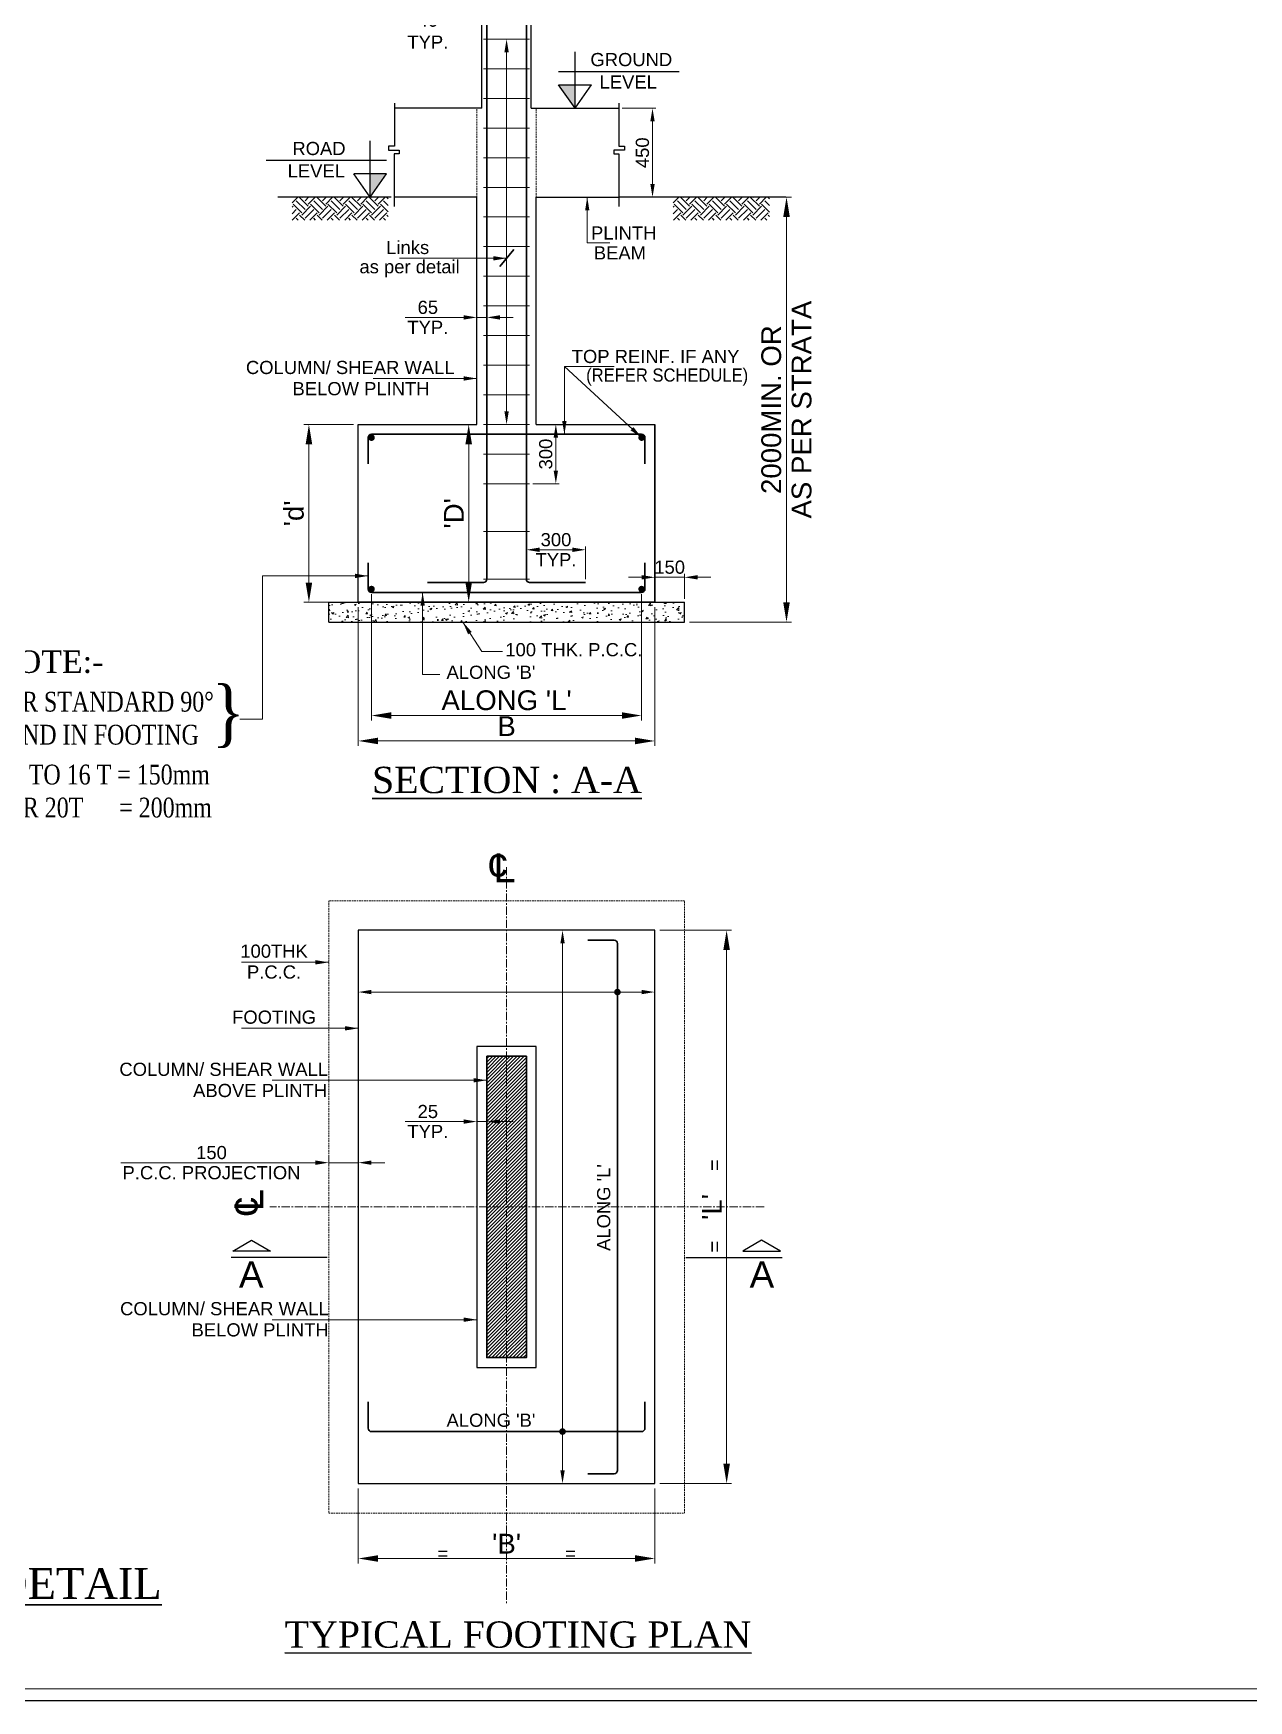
# Model space of a CAD drawing. Header units: millimetres. Extents: x 99112 to 332273, y 431815 to 552227.
# Drawn here: x 173091 to 200757, y 433846 to 471820 of the extents above; entities that cross this region are included whole.
import ezdxf
from ezdxf.enums import TextEntityAlignment as Align

# ---------------------------------------------------------------- set-up
doc = ezdxf.new("R2010")
doc.units = ezdxf.units.MM
doc.header["$LTSCALE"] = 100
doc.header["$MEASUREMENT"] = 0
doc.linetypes.add('CENTER', pattern=[2, 1.25, -0.25, 0.25, -0.25])
doc.linetypes.add('HIDDEN', pattern=[0.375, 0.25, -0.125])
for name, color, linetype in [('AHC-ELE-2', 1, 'Continuous'), ('AHC-HATCH', 251, 'Continuous'), ('SBC-TREINF TXT', 7, 'Continuous'), ('sec', 2, 'Continuous'), ('SHEET', 7, 'Continuous'), ('TXT', 4, 'Continuous')]:
    doc.layers.add(name, color=color, linetype=linetype)
for name, color, linetype, lineweight in [('DIM', 8, 'Continuous', 13), ('DONUT', 2, 'Continuous', 20), ('LINKS', 3, 'Continuous', 18), ('MAIN TEXT', 6, 'Continuous', 30), ('P.C.C HATCH', 8, 'Continuous', 20), ('REINF', 4, 'Continuous', 30), ('S- LEVEL', 1, 'Continuous', 25), ('SUNK', 251, 'Continuous', 9), ('TEXT', 255, 'Continuous', 25)]:
    doc.layers.add(name, color=color, linetype=linetype, lineweight=lineweight)
doc.styles.add('ARIAL', font='arial.ttf')
doc.styles.add('STYLE3', font='times.ttf', dxfattribs={"width": 0.8, "height": 12})
doc.styles.add('TIMES NEW ROMAN', font='times.ttf', dxfattribs={"width": 0.8, "height": 12})
doc.dimstyles.new('100', dxfattribs={"dimscale": 100, "dimtxt": 2, "dimasz": 2, "dimexe": 0.5, "dimexo": 0.5, "dimgap": 0.5, "dimtad": 1, "dimdec": 0, "dimzin": 3, "dimdsep": 46, "dimtxsty": 'ARIAL', "dimcen": 0, "dimdle": 1, "dimclrd": 256, "dimclre": 256, "dimclrt": 4, "dimadec": 0, "dimazin": 0, "dimtfac": 1, "dimtdec": 0, "dimtmove": 0, "dimatfit": 3, "dimfxl": 0, "dimtolj": 1, "dimtzin": 0, "dimlwd": -1, "dimlwe": -1, "dimarcsym": 0})

# ---------------------------------------------------------------- blocks, each defined once
blk = doc.blocks.new('Z$W@#207E342A')
at = {"layer": 'S- LEVEL'}
for p, q in [((0, 0), (0, 857)), ((-250, 557), (1578, 557)), ((0, 0), (-250, 357)), ((-250, 357), (250, 357)), ((0, 0), (250, 357))]:
    blk.add_line(p, q, dxfattribs=at)
blk.add_solid([(-250, 357), (0, 357), (0, 0)], dxfattribs=at)
blk = doc.blocks.new('Z$W@#02D24EF1')
at = {"layer": 'AHC-HATCH', "ltscale": 0.2}
h = blk.add_hatch(dxfattribs=at)
h.set_pattern_fill('EARTH', color=256, scale=750, angle=45, style=0)
h.set_pattern_definition([(45, (88277.3, 14703.92), (0, 265.16504), [187.5, -187.5]), (45, (88227.59, 14753.64), (0, 265.16504), [187.5, -187.5]), (45, (88177.87, 14803.36), (0, 265.16504), [187.5, -187.5]), (135, (88177.87, 14836.5), (-265.16504, 0), [187.5, -187.5]), (135, (88227.59, 14886.23), (-265.16504, 0), [187.5, -187.5]), (135, (88277.3, 14935.94), (-265.16504, 0), [187.5, -187.5])])
h.paths.add_polyline_path([(-3255.7, 19597.2), (-1795.4, 19597.2), (-1795.4, 19249.3), (-3255.7, 19249.3)])
h = blk.add_hatch(dxfattribs=at)
h.set_pattern_fill('EARTH', color=256, scale=750, angle=45, style=0)
h.set_pattern_definition([(45, (94062.94, 14703.92), (0, 265.16504), [187.5, -187.5]), (45, (94013.22, 14753.64), (0, 265.16504), [187.5, -187.5]), (45, (93963.5, 14803.36), (0, 265.16504), [187.5, -187.5]), (135, (93963.5, 14836.5), (-265.16504, 0), [187.5, -187.5]), (135, (94013.22, 14886.23), (-265.16504, 0), [187.5, -187.5]), (135, (94062.94, 14935.94), (-265.16504, 0), [187.5, -187.5])])
h.paths.add_polyline_path([(2529.9, 19597.2), (3990.3, 19597.2), (3990.3, 19249.3), (2529.9, 19249.3)])
at = {"layer": 'DIM'}
h = blk.add_hatch(dxfattribs=at)
h.set_pattern_fill('ANSI31', color=67, scale=300, style=0)
h.set_pattern_definition([(45, (-24595.516, 12630.387), (-26.516504, 26.516504), [])])
h.paths.add_polyline_path([(-300, 6553.5), (-300, 1978.5), (300, 1978.5), (300, 6553.5)])
at = {"layer": 'P.C.C HATCH'}
h = blk.add_hatch(dxfattribs=at)
h.set_pattern_fill('AR-CONC', color=256, scale=40, style=0)
h.set_pattern_definition([(50, (-24595.52, 14703.92), (286.904, -25.1009), [30, -330]), (355, (-24595.52, 14703.92), (-55.5005, 300.877), [24, -264]), (100.4514, (-24571.6, 14701.83), (231.4038, 275.7758), [25.496, -280.4568]), (46.1842, (-24595.5, 14783.92), (426.8964, -66.2076), [45, -495]), (96.6356, (-24559.94, 14778.4), (373.865, 389.647), [38.244, -420.685]), (351.1842, (-24595.5, 14783.92), (373.865, 389.6474), [36, -396]), (21, (-24555.52, 14763.92), (238.7628, -161.0476), [30, -330]), (326, (-24555.52, 14763.92), (97.326, 290.06), [24, -264]), (71.4514, (-24535.62, 14750.5), (336.089, 129.0122), [25.496, -280.4568]), (37.5, (-24595.52, 14703.92), (4.86394, 133.15754), [0, -260.8, 0, -268, 0, -265]), (7.5, (-24595.52, 14703.92), (105.2278, 157.7647), [0, -152.8, 0, -254.8, 0, -101]), (327.5, (-24684.72, 14703.92), (213.52897, -9.02195), [0, -100, 0, -312, 0, -414]), (317.5, (-24724.72, 14703.92), (233.2745, 40.042), [0, -130, 0, -207.2, 0, -294])])
h.paths.add_polyline_path([(2700, 13447.2), (-2700, 13447.2), (-2700, 13147.2), (2700, 13147.2)])
for p, q in [((-375, 20947.2, 0), (-375, 25903, 0)), ((375, 20947.2), (375, 25905.1)), ((-375, 20947.2, 0), (-1702.7, 20947.2, 0)), ((375, 20947.2, 0), (1702.7, 20947.2, 0)), ((-450, 19597.2, 0), (-1704.8, 19597.2, 0)), ((-450, 16147.2), (-450, 19597.2)), ((450, 16147.2), (450, 19597.2)), ((450, 19597.2, 0), (1704.8, 19597.2, 0)), ((-2250, 13447.2, 0), (-2250, 16147.2)), ((-2250, 16147.2, 0), (-450, 16147.2, 0)), ((450, 16147.2, 0), (2250, 16147.2, 0)), ((2250, 13447.2, 0), (2250, 16147.2)), ((-2700, 13147.2, 0), (-2700, 13447.2, 0)), ((-2700, 13447.2), (2700, 13447.2)), ((2700, 13147.2, 0), (2700, 13447.2, 0)), ((-2700, 13147.2), (2700, 13147.2))]:
    blk.add_line(p, q)
at = {"color": 8, "linetype": 'HIDDEN', "lineweight": 5}
for points in [[(-450, 19597.2), (-450, 20947.2)], [(450, 19597.2), (450, 20947.2)]]:
    blk.add_lwpolyline(points, dxfattribs=at)
blk.add_lwpolyline([(450, 16147.2), (2250, 16147.2), (2250, 13447.2), (-2250, 13447.2), (-2250, 16147.2), (-450, 16147.2)])
at = {"color": 8, "linetype": 'HIDDEN', "lineweight": 13}
blk.add_lwpolyline([(-2700, 8916), (-2700, -384), (2700, -384), (2700, 8916)], close=True, dxfattribs=at)
for points in [[(-2250, 8466), (-2250, 66), (2250, 66), (2250, 8466)], [(-450, 6703.5), (-450, 1828.5), (450, 1828.5), (450, 6703.5)]]:
    blk.add_lwpolyline(points, close=True)
at = {"lineweight": 30}
blk.add_lwpolyline([(-300, 6553.5), (-300, 1978.5), (300, 1978.5), (300, 6553.5)], close=True, dxfattribs=at)
at = {"layer": 'AHC-ELE-2', "elevation": 0}
for points in [[(-1702.7, 21023.2), (-1702.7, 20371.7), (-1791.7, 20371.7), (-1791.7, 20313.2), (-1627.6, 20313.2), (-1627.6, 20257.1), (-1704.8, 20257.1), (-1704.8, 19458.4)], [(1702.7, 21023.2), (1702.7, 20371.7), (1791.7, 20371.7), (1791.7, 20313.2), (1627.6, 20313.2), (1627.6, 20257.1), (1704.8, 20257.1), (1704.8, 19458.4)]]:
    blk.add_lwpolyline(points, dxfattribs=at)
at = {"layer": 'DIM'}
for p, q in [((-375, 22178.9, 0), (-375, 22069.1, 0)), ((-300, 22178.9, 0), (-300, 22069.1, 0)), ((-50, 21997.2, 0), (-50, 21997.2, 0)), ((0, 21797.2, 0), (0, 16347.2, 0)), ((1752.7, 20947.2, 0), (2264.9, 20947.2, 0)), ((2214.9, 20747.2, 0), (2214.9, 19797.2, 0)), ((1754.8, 19597.2, 0), (2264.9, 19597.2, 0)), ((3341.8, 19597.2, 0), (4323.6, 19597.2, 0)), ((4248.6, 13447.2, 0), (4248.6, 19297.2, 0)), ((-650, 17772, 0), (-1540.2, 17772, 0)), ((-450, 17822, 0), (-450, 17822, 0)), ((-300, 17772, 0), (-450, 17772, 0)), ((-300, 17822, 0), (-300, 17822, 0)), ((-100, 17772, 0), (100, 17772, 0)), ((-2325, 16147.2, 0), (-3074.7, 16147.2, 0)), ((-525, 16147.2, 0), (-650, 16147.2, 0)), ((-50, 16147.2, 0), (-50, 16147.2, 0)), ((500, 16147.2, 0), (797.5, 16147.2, 0)), ((-2999.7, 13747.2, 0), (-2999.7, 15847.2, 0)), ((-575, 15847.2, 0), (-575, 13747.2, 0)), ((747.5, 15947.2, 0), (747.5, 15447.2, 0)), ((400, 15247.2, 0), (797.5, 15247.2, 0)), ((300, 14052.1, 0), (300, 14293.8, 0)), ((500, 14243.8, 0), (1000, 14243.8, 0)), ((1200, 13797.2, 0), (1200, 14293.8, 0)), ((2050, 13826.5, 0), (1850, 13826.5, 0)), ((2250, 13826.5, 0), (2700, 13826.5, 0)), ((2700, 13497.2, 0), (2700, 13876.5, 0)), ((2900, 13826.5, 0), (3100, 13826.5, 0)), ((-2325, 13447.2, 0), (-3074.7, 13447.2, 0)), ((-2050, 13572.2, 0), (-2050, 11652.4, 0)), ((-525, 13447.2, 0), (-650, 13447.2, 0)), ((2050, 13572.2, 0), (2050, 11652.4, 0)), ((-2250, 13372.2, 0), (-2250, 11266.4, 0)), ((2250, 13372.2, 0), (2250, 11266.4, 0)), ((2775, 13147.2, 0), (4323.6, 13147.2, 0)), ((-1750, 11727.4, 0), (1750, 11727.4, 0)), ((-1950, 11341.4, 0), (1950, 11341.4, 0)), ((896.3, 8466, 0), (899.4, 8466, 0)), ((2325, 8466, 0), (3414.8, 8466, 0)), ((849.4, 8266, 0), (849.4, 266, 0)), ((3339.8, 366, 0), (3339.8, 8166, 0)), ((-2250, 7523.7, 0), (-2250, 7578.7, 0)), ((-2050, 7528.7, 0), (2050, 7528.7, 0)), ((2250, 7523.7, 0), (2250, 7578.7, 0)), ((-450, 5678.6, 0), (-450, 5511.9, 0)), ((-300, 5678.6, 0), (-300, 5511.9, 0)), ((-650, 5561.9, 0), (-1540.2, 5561.9, 0)), ((-300, 5561.9, 0), (-450, 5561.9, 0)), ((-100, 5561.9, 0), (100, 5561.9, 0)), ((-2900, 4938.1, 0), (-5856.6, 4938.1, 0)), ((-2700, 5037.5, 0), (-2700, 4888.1, 0)), ((-2250, 4938.1, 0), (-2700, 4938.1, 0)), ((-2250, 5037.5, 0), (-2250, 4888.1, 0)), ((-2050, 4938.1, 0), (-1850, 4938.1, 0)), ((896.3, 66, 0), (899.4, 66, 0)), ((2325, 66, 0), (3414.8, 66, 0)), ((-2250, -9, 0), (-2250, -1146.8, 0)), ((2250, -9, 0), (2250, -1146.8, 0)), ((1950, -1071.8, 0), (-1950, -1071.8, 0))]:
    blk.add_line(p, q, dxfattribs=at)
at = {"layer": 'DIM', "linetype": 'CENTER'}
for p, q in [((0, 9426.7), (0, -1748.2)), ((3909.8, 4266), (-3592.6, 4266))]:
    blk.add_line(p, q, dxfattribs=at)
at = {"layer": 'DIM'}
for points in [[(33.3, 21797.2, 0), (-33.3, 21797.2, 0), (0, 21997.2, 0)], [(2248.2, 20747.2, 0), (2181.6, 20747.2, 0), (2214.9, 20947.2, 0)], [(2181.6, 19797.2, 0), (2248.2, 19797.2, 0), (2214.9, 19597.2, 0)], [(4298.6, 19297.2, 0), (4198.6, 19297.2, 0), (4248.6, 19597.2, 0)], [(-650, 17738.7, 0), (-650, 17805.3, 0), (-450, 17772, 0)], [(-100, 17805.3, 0), (-100, 17738.7, 0), (-300, 17772, 0)], [(-33.3, 16347.2, 0), (33.3, 16347.2, 0), (0, 16147.2, 0)], [(-2949.7, 15847.2, 0), (-3049.7, 15847.2, 0), (-2999.7, 16147.2, 0)], [(-525, 15847.2, 0), (-625, 15847.2, 0), (-575, 16147.2, 0)], [(780.8, 15947.2, 0), (714.1, 15947.2, 0), (747.5, 16147.2, 0)], [(714.1, 15447.2, 0), (780.8, 15447.2, 0), (747.5, 15247.2, 0)], [(500, 14277.1, 0), (500, 14210.5, 0), (300, 14243.8, 0)], [(1000, 14210.5, 0), (1000, 14277.1, 0), (1200, 14243.8, 0)], [(-3049.7, 13747.2, 0), (-2949.7, 13747.2, 0), (-2999.7, 13447.2, 0)], [(-625, 13747.2, 0), (-525, 13747.2, 0), (-575, 13447.2, 0)], [(2050, 13859.8, 0), (2050, 13793.1, 0), (2250, 13826.5, 0)], [(2900, 13793.1, 0), (2900, 13859.8, 0), (2700, 13826.5, 0)], [(4198.6, 13447.2, 0), (4298.6, 13447.2, 0), (4248.6, 13147.2, 0)], [(-1750, 11777.4, 0), (-1750, 11677.4, 0), (-2050, 11727.4, 0)], [(1750, 11677.4, 0), (1750, 11777.4, 0), (2050, 11727.4, 0)], [(-1950, 11391.4, 0), (-1950, 11291.4, 0), (-2250, 11341.4, 0)], [(1950, 11291.4, 0), (1950, 11391.4, 0), (2250, 11341.4, 0)], [(882.8, 8266, 0), (816.1, 8266, 0), (849.4, 8466, 0)], [(3389.8, 8166, 0), (3289.8, 8166, 0), (3339.8, 8466, 0)], [(-2050, 7562, 0), (-2050, 7495.4, 0), (-2250, 7528.7, 0)], [(2050, 7495.4, 0), (2050, 7562, 0), (2250, 7528.7, 0)], [(-650, 5528.6, 0), (-650, 5595.2, 0), (-450, 5561.9, 0)], [(-100, 5595.2, 0), (-100, 5528.6, 0), (-300, 5561.9, 0)], [(-2900, 4904.8, 0), (-2900, 4971.4, 0), (-2700, 4938.1, 0)], [(-2050, 4971.4, 0), (-2050, 4904.8, 0), (-2250, 4938.1, 0)], [(816.1, 266, 0), (882.8, 266, 0), (849.4, 66, 0)], [(3289.8, 366, 0), (3389.8, 366, 0), (3339.8, 66, 0)], [(-1950, -1021.8, 0), (-1950, -1121.8, 0), (-2250, -1071.8, 0)], [(1950, -1121.8, 0), (1950, -1021.8, 0), (2250, -1071.8, 0)]]:
    blk.add_solid(points, dxfattribs=at)
at = {"layer": 'DONUT', "const_width": 50}
for points in [[(-2075, 15947.2, 1), (-2025, 15947.2, 1)], [(2025, 15947.2, 1), (2075, 15947.2, 1)]]:
    blk.add_lwpolyline(points, format="xyb", close=True, dxfattribs=at)
at = {"layer": 'DONUT', "const_width": 50, "elevation": 0}
for points in [[(-2075, 13647.2, 1), (-2025, 13647.2, 1)], [(2025, 13647.2, 1), (2075, 13647.2, 1)], [(1657.3, 7528.7, 1), (1707.3, 7528.7, 1)], [(824.4, 854.9, 1), (874.4, 854.9, 1)]]:
    blk.add_lwpolyline(points, format="xyb", close=True, dxfattribs=at)
at = {"layer": 'LINKS'}
for p, q in [((-350, 21997.2), (350, 21997.2)), ((-350, 21547.2), (350, 21547.2)), ((-350, 21097.2), (350, 21097.2)), ((-350, 20647.2), (350, 20647.2)), ((-350, 20197.2), (350, 20197.2)), ((-350, 19747.2), (350, 19747.2)), ((-350, 19297.2), (350, 19297.2)), ((-350, 18847.2), (350, 18847.2)), ((-350, 18397.2), (350, 18397.2)), ((-350, 17947.2), (350, 17947.2)), ((-350, 17497.2), (350, 17497.2)), ((-350, 17047.2), (350, 17047.2)), ((-350, 16597.2), (350, 16597.2)), ((-350, 16147.2), (350, 16147.2)), ((-350, 15697.2), (350, 15697.2)), ((-350, 15247.2), (350, 15247.2)), ((-350, 14522.2, 0), (350, 14522.2, 0)), ((-350, 13797.2, 0), (350, 13797.2, 0))]:
    blk.add_line(p, q, dxfattribs=at)
at = {"layer": 'LINKS', "color": 2, "lineweight": 30}
blk.add_line((110.5, 18803.5, 0), (-101.3, 18543.1, 0), dxfattribs=at)
at = {"layer": 'REINF'}
for points in [[(1200, 13747.2), (350, 13747.2, -0.4142136), (300, 13797.2), (300, 25232.1)], [(-300, 23332.1), (-300, 13797.2, -0.4142136), (-350, 13747.2), (-1200, 13747.2)], [(-2100, 15547.2), (-2100, 15947.2, -0.4142136), (-2050, 15997.2), (2050, 15997.2, -0.4142136), (2100, 15947.2), (2100, 15547.2)]]:
    blk.add_lwpolyline(points, format="xyb", dxfattribs=at)
at = {"layer": 'REINF', "elevation": 0}
for points in [[(2100, 14047.2), (2100, 13647.2, -0.4142136), (2050, 13597.2), (-2050, 13597.2, -0.4142136), (-2100, 13647.2), (-2100, 14047.2)], [(1232.3, 8316), (1632.3, 8316, -0.4142136), (1682.3, 8266), (1682.3, 266, -0.4142136), (1632.3, 216), (1232.3, 216)], [(2100, 1304.9), (2100, 904.9, -0.4142136), (2050, 854.9), (-2050, 854.9, -0.4142136), (-2100, 904.9), (-2100, 1304.9)]]:
    blk.add_lwpolyline(points, format="xyb", dxfattribs=at)
at = {"layer": 'S- LEVEL'}
for p, q in [((-1753.2, 19597.2, 0), (-3469.1, 19597.2, 0)), ((4239.9, 19597.2, 0), (1704.8, 19597.2, 0))]:
    blk.add_line(p, q, dxfattribs=at)
at = {"layer": 'sec', "linetype": 'Continuous'}
for p, q in [((-2720.9, 3495.9, 0), (-4181.2, 3495.9, 0)), ((2720.9, 3495.9, 0), (4181.2, 3495.9, 0))]:
    blk.add_line(p, q, dxfattribs=at)
at = {"layer": 'sec', "linetype": 'Continuous', "elevation": 0}
for points in [[(-3583.6, 3595.9), (-4156.5, 3595.9), (-3870, 3761.3), (-3583.6, 3595.9)], [(3583.6, 3595.9), (4156.5, 3595.9), (3870, 3761.3), (3583.6, 3595.9)]]:
    blk.add_lwpolyline(points, dxfattribs=at)
at = {"layer": 'S- LEVEL'}
blk.add_blockref('Z$W@#207E342A', (1038.9, 20947.2, 0), dxfattribs=at)
at = {"layer": 'S- LEVEL', "xscale": -1}
blk.add_blockref('Z$W@#207E342A', (-2070.4, 19597.2, 0), dxfattribs=at)
at = {"layer": 'DIM', "color": 7, "attachment_point": 5, "style": 'ARIAL'}
for s, insert, char_height in [('40\\PTYP.', (-1195.1, 22119.1, 0), 200), ('65', (-1195.1, 17924.1, 0), 200), ('TYP.', (-1195.1, 17622, 0), 200), ('\\A1;300', (750, 14396, 0), 200), ('TYP.', (750, 14093.8, 0), 200), ('\\A1;150', (2475, 13978.6, 0), 200), ("\\A1;ALONG 'L'", (0, 11957.7, 0), 300), ('\\A1;B', (0, 11566.4, 0), 300), ('\\A1;25', (-1195.1, 5714, 0), 200), ('TYP.', (-1195.1, 5411.9, 0), 200), ('\\A1;150', (-4478.3, 5090.2, 0), 200), ('P.C.C. PROJECTION', (-4478.3, 4784.6, 0), 200), ("\\A1;'B'", (0, -846.8, 0), 300)]:
    blk.add_mtext(s, dxfattribs=dict(at, insert=insert, char_height=char_height))
at = {"layer": 'DIM', "color": 7, "attachment_point": 5, "rotation": 90, "style": 'ARIAL'}
for s, insert, char_height in [('\\A1;450', (2062.8, 20272.2, 0), 200), ('AS PER STRATA', (4478.7, 16372.2, 0), 300), ('\\A1;2000MIN. OR ', (4018.4, 16372.2, 0), 300), ('\\A1;300', (595.3, 15697.2, 0), 200), ("\\A1;'d'", (-3227.2, 14797.2, 0), 300), ("\\A1;'D'", (-800, 14797.2, 0), 300), ("\\A1;'L'", (3114.8, 4266, 0), 300)]:
    blk.add_mtext(s, dxfattribs=dict(at, insert=insert, char_height=char_height))
at = {"layer": 'MAIN TEXT', "style": 'TIMES NEW ROMAN'}
for s, p in [('%%uSECTION : A-A', (-2041.7, 10549.6, 0)), ('%%UTYPICAL FOOTING PLAN', (-3367.1, -2426.5, 0))]:
    blk.add_text(s, height=400, rotation=359.99642, dxfattribs=at).set_placement(p)
at = {"layer": 'S- LEVEL', "color": 7, "style": 'ARIAL'}
for s, rotation, p in [('GROUND', 0.00358, (1893.2, 21687.3, 0)), ('LEVEL', 0.00358, (1846, 21346.7, 0)), ('ROAD', 359.99642, (-2847.2, 20337.2, 0)), ('LEVEL', 359.99642, (-2888.1, 19996.7, 0))]:
    blk.add_text(s, height=200, rotation=rotation, dxfattribs=at).set_placement(p, align=Align.MIDDLE_CENTER)
at = {"layer": 'SBC-TREINF TXT', "style": 'ARIAL'}
for s, p in [('PLINTH', (1778, 19054.5, 0)), ('Links', (-1500.7, 18838.2, 0)), ('BEAM', (1719.9, 18751.6, 0)), ('as per detail', (-1472, 18517.1, 0)), ('TOP REINF. IF ANY', (2261.5, 17179.6, 0)), ('COLUMN/ SHEAR WALL', (-2372.4, 17016, 0)), ('BELOW PLINTH', (-2208.8, 16690.7, 0)), ('100 THK. P.C.C.', (1021.2, 12727.3, 0)), ("ALONG 'B'", (-237.1, 12384.5, 0)), ('100THK', (-3528.7, 8150.1, 0)), ('P.C.C.', (-3528.7, 7833, 0)), ('FOOTING', (-3528.7, 7147.9, 0)), ('COLUMN/ SHEAR WALL', (-4292.9, 6359.9, 0)), ('ABOVE PLINTH', (-3740.4, 6034.6, 0)), ('COLUMN/ SHEAR WALL', (-4282.3, 2725.1, 0)), ('BELOW PLINTH', (-3740.4, 2399.7, 0)), ("ALONG 'B'", (-237.1, 1027.7, 0)), ('=', (-969.2, -995.3, 0)), ('=', (969.2, -995.3, 0))]:
    blk.add_text(s, height=200, dxfattribs=at).set_placement(p, align=Align.MIDDLE)
at = {"layer": 'SBC-TREINF TXT', "style": 'ARIAL', "width": 0.9}
blk.add_text('(REFER SCHEDULE)', height=200, dxfattribs=at).set_placement((2437.2, 16872.4, 0), align=Align.MIDDLE)
at = {"layer": 'SBC-TREINF TXT', "style": 'ARIAL'}
blk.add_text("ALONG 'L'", height=200, rotation=90, dxfattribs=at).set_placement((1473.6, 4257.3, 0), align=Align.MIDDLE)
at = {"layer": 'sec', "linetype": 'Continuous', "style": 'ARIAL'}
for p in [(-4061.6, 3041.3, 0), (3688.9, 3041.3, 0)]:
    blk.add_text('A', height=400, dxfattribs=at).set_placement(p)
at = {"layer": 'SHEET', "color": 6, "style": 'STYLE3'}
blk.add_text('NOTE:-', height=340.7, dxfattribs=at).set_placement((-7804.7, 12374.6, 0))
at = {"layer": 'SHEET', "color": 4, "style": 'STYLE3', "width": 0.9}
blk.add_text('}', height=780.4, dxfattribs=at).set_placement((-4477.8, 11393.4, 0))
at = {"layer": 'SHEET', "color": 4, "char_height": 300.693, "width": 3843.777, "attachment_point": 1, "style": 'STYLE3'}
for s, insert in [('FOR STANDARD 90%%D\\PBEND IN FOOTING', (-7818.6, 12087.9, 0)), ('{\\fTimes New Roman|b0|i0|c0|p18;UP TO 16 T = 150mm}\\PFOR 20T      = 200mm', (-7806.4, 10981.7, 0))]:
    blk.add_mtext(s, dxfattribs=dict(at, insert=insert))
at = {"layer": 'TEXT', "style": 'ARIAL'}
for p in [(3264.8, 4810.8, 0), (3264.8, 3573.5, 0)]:
    blk.add_text('=', height=220, rotation=90, dxfattribs=at).set_placement(p)
at = {"layer": 'TXT', "style": 'ARIAL'}
for s, p in [('c', (-288.4, 9281.7, 0)), ('L', (-203.1, 9196.9, 0))]:
    blk.add_text(s, height=440, dxfattribs=at).set_placement(p)
for s, p in [('L', (-3693.5, 4198.4, 0)), ('c', (-3778.3, 4113, 0))]:
    blk.add_text(s, height=440, rotation=90, dxfattribs=at).set_placement(p)
at = {"layer": 'DIM'}
for points in [[(1224.4, 19597.2, 0), (1224.4, 18906, 0), (1568.8, 18906, 0)], [(0, 18669.5, 0), (-1626.8, 18669.5, 0)], [(877.3, 15997.2), (877.3, 17025.4), (1633, 17025.4)], [(2050, 15947.2), (877.3, 17025.4), (1633, 17025.4)], [(-450, 16845.2), (-2025.9, 16845.2)], [(-2100, 13847.2, 0), (-3702.6, 13847.2, 0), (-3702.6, 11672.6, 0), (-4047.4, 11672.6, 0)], [(-1273.7, 13597.2, 0), (-1273.7, 12352.1, 0), (-1010.9, 12352.1, 0)], [(-663.6, 13147.2), (-377.7, 12697.1), (-61, 12697.1)], [(-2700, 7980.1), (-4025.1, 7980.1)], [(-2250, 6977.9), (-4025.1, 6977.9)], [(-300, 6189.1), (-3557.4, 6189.1)], [(-450, 2554.2), (-3557.4, 2554.2)]]:
    blk.add_leader(points, dimstyle='100', override={"dimgap": 0.5, "dimtad": 0}, dxfattribs=at)

msp = doc.modelspace()

# ---------------------------------------------------------------- linework, layer by layer
at = {"color": 5}
msp.add_lwpolyline([(99112.4, 433846.5), (249607.7, 433846.5), (249607.7, 540141.6), (99112.4, 540141.6)], close=True, dxfattribs=at)
at = {"layer": 'SUNK', "color": 6}
msp.add_lwpolyline([(99378.5, 434112.6), (249341.5, 434112.6), (249341.5, 539875.4), (99378.5, 539875.4)], close=True, dxfattribs=at)

# ---------------------------------------------------------------- block references
at = {"xscale": 1.5, "yscale": 1.5, "zscale": 1.5}
msp.add_blockref('Z$W@#02D24EF1', (183864.2, 438692, 0), dxfattribs=at)

# ---------------------------------------------------------------- texts
at = {"layer": 'MAIN TEXT', "style": 'TIMES NEW ROMAN'}
msp.add_text('%%UTYPICAL BASEMENT SLAB & FOOTING CONNECTION DETAIL', height=700, rotation=359.99642, dxfattribs=at).set_placement((145411.5, 436167))

doc.saveas('drawing.dxf')
